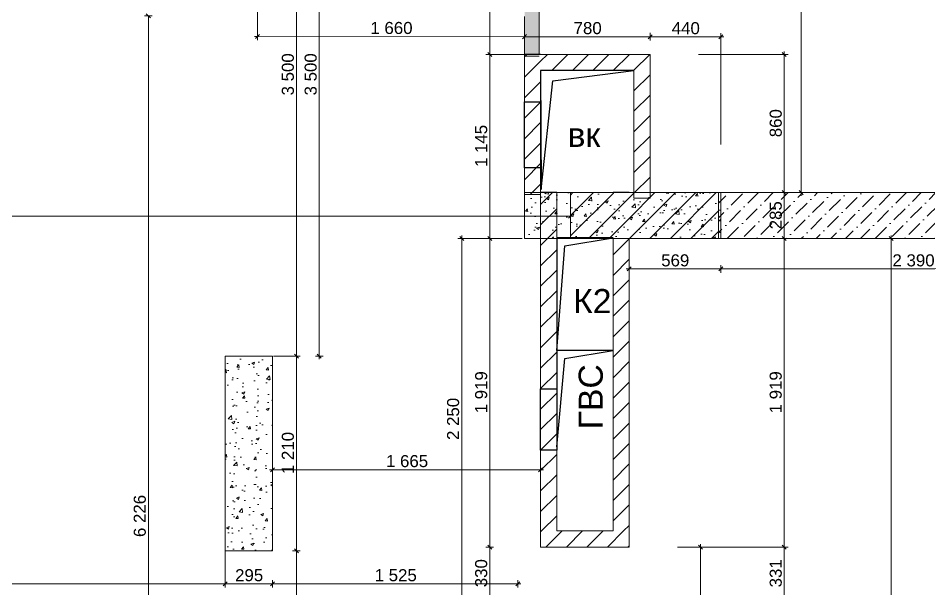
# Model space of a CAD drawing. Header units: millimetres. Extents: x 2336463 to 2579121, y 595385 to 778077.
# Drawn here: x 2454435 to 2460092, y 706674 to 710223 of the extents above; entities that cross this region are included whole.
import ezdxf

# ---------------------------------------------------------------- set-up
doc = ezdxf.new("R2010")
doc.units = ezdxf.units.MM
doc.header["$MEASUREMENT"] = 0
for name, color, linetype in [('+демонтаж', 7, 'Continuous'), ('+обмер', 7, 'Continuous'), ('сит план', 7, 'Continuous')]:
    doc.layers.add(name, color=color, linetype=linetype)
for name, color, linetype, lineweight in [('+демонтаж_Ном._пера__1', 7, 'Continuous', 13), ('Конструктив - Стены Несущие_Ном._пера__1', 7, 'Continuous', 13), ('Конструктив - Стены Несущие_Ном._пера__21', 7, 'Continuous', 30), ('сит план_Ном._пера__1', 7, 'Continuous', 13), ('сит план_Ном._пера__21', 7, 'Continuous', 30)]:
    doc.layers.add(name, color=color, linetype=linetype, lineweight=lineweight)
for name, color, linetype, lineweight, true_color in [('+демонтаж_Ном._пера__102', 7, 'Continuous', 5, 0xcccccc), ('+демонтаж_Ном._пера__180', 7, 'Continuous', 5, 0xd6cda7), ('+обмер_Ном._пера__242', 7, 'Continuous', 13, 0x1b55b5), ('Конструктив - Стены Несущие_Ном._пера__162', 7, 'Continuous', 5, 0xaaaaaa), ('сит план_Ном._пера__87', 7, 'Continuous', 20, 0x6a6a6a)]:
    doc.layers.add(name, color=color, linetype=linetype, lineweight=lineweight, true_color=true_color)
doc.styles.add('СГЕНЕРИР_СТИЛЬ_1', font='arial.ttf')
doc.dimstyles.new('СГЕНЕРИР_СТИЛЬ__1', dxfattribs={"dimtxt": 75, "dimasz": 23.75, "dimexe": 0.18, "dimexo": 300, "dimgap": 0, "dimtad": 1, "dimtih": 1, "dimtoh": 1, "dimdec": 0, "dimzin": 0, "dimdsep": 46, "dimtxsty": 'СГЕНЕРИР_СТИЛЬ_1', "dimblk": 'ARROWHEAD_6', "dimblk1": 'ARROWHEAD_6', "dimblk2": 'ARROWHEAD_6', "dimcen": 0.09, "dimclrd": 256, "dimclre": 256, "dimclrt": 256, "dimazin": 0, "dimtfac": 1, "dimtdec": 4, "dimtmove": 0, "dimatfit": 3, "dimfxl": 0, "dimtolj": 1, "dimtzin": 0, "dimarcsym": 0})
doc.dimstyles.new('СГЕНЕРИР_СТИЛЬ__2', dxfattribs={"dimtxt": 75, "dimasz": 23.75, "dimexe": 0.18, "dimexo": 300, "dimgap": 0, "dimtad": 1, "dimdec": 0, "dimzin": 0, "dimdsep": 46, "dimtxsty": 'СГЕНЕРИР_СТИЛЬ_1', "dimblk": 'ARROWHEAD_6', "dimblk1": 'ARROWHEAD_6', "dimblk2": 'ARROWHEAD_6', "dimcen": 0.09, "dimclrd": 256, "dimclre": 256, "dimclrt": 256, "dimazin": 0, "dimtfac": 1, "dimtdec": 4, "dimtmove": 0, "dimatfit": 3, "dimfxl": 0, "dimtolj": 1, "dimtzin": 0, "dimarcsym": 0})
pattern_1 = [(45, (2086872.015, 585813.69), (-63.639609, 63.639609), [])]
pattern_2 = [(50, (2086872.01, 585813.69), (-182.18467, 15.939086), [19.05, -209.55]), (355, (2086872.01, 585813.69), (-35.24342, 191.056845), [15.24, -167.64058]), (100.451445, (2086887.2, 585812.36), (146.94125, 175.11775), [16.19001, -178.090245]), (46.1842, (2086872.01, 585864.49), (-271.07904, 42.04233), [28.575, -314.325]), (96.63556, (2086894.6, 585860.98), (237.40413, 247.42612), [24.28502, -267.1356]), (351.18415, (2086872.01, 585864.49), (237.40413, 247.42612), [22.85997, -251.45973]), (21, (2086897.41, 585851.79), (-151.61439, 102.2652), [19.05, -209.55]), (326, (2086897.41, 585851.79), (61.80203, 184.18797), [15.24, -167.64]), (71.451445, (2086910.05, 585843.26), (213.41642, 81.92277), [16.19001, -178.08994]), (37.5, (2086872.015, 585813.686), (3.088603, 84.555039), [0, -165.608, 0, -170.18, 0, -168.275]), (7.5, (2086872.015, 585813.69), (66.819663, 100.180575), [0, -97.028, 0, -161.798, 0, -64.135]), (327.5, (2086815.37, 585813.686), (-135.590595, 5.728744), [0, -63.5, 0, -198.12, 0, -262.89]), (317.5, (2086789.97, 585813.69), (148.12918, 25.42649), [0, -82.55, 0, -131.572, 0, -186.69])]

# ---------------------------------------------------------------- blocks, each defined once
blk = doc.blocks.new('Стена_718', base_point=(2457580.8, 709998.4))
at = {"layer": 'сит план_Ном._пера__87', "linetype": 'Continuous', "lineweight": 20, "true_color": 0x6a6a6a}
h = blk.add_hatch(dxfattribs=at)
h.set_pattern_fill('Блоки_Бетонные_Эффективные', color=251, style=0, pattern_type=2)
h.set_pattern_definition(pattern_1)
h.paths.add_polyline_path([(2457580.8, 709998.4), (2457580.2, 709127.1), (2457680.2, 709127), (2457680.8, 709998.3)])
at = {"layer": 'сит план_Ном._пера__1', "color": 7, "linetype": 'Continuous', "lineweight": 13, "flags": 128}
for points in [[(2457580.8, 709998.4), (2457580.2, 709127.1)], [(2457680.8, 709998.3), (2457580.8, 709998.4)], [(2457680.8, 709997.9), (2457680.8, 709998.3)], [(2457680.2, 709127), (2457680.8, 709897.9)], [(2457580.2, 709127.1), (2457680.2, 709127)]]:
    blk.add_lwpolyline(points, dxfattribs=at)
blk = doc.blocks.new('Стена_719', base_point=(2457580.8, 709997.9))
at = {"layer": 'сит план_Ном._пера__87', "linetype": 'Continuous', "lineweight": 20, "true_color": 0x6a6a6a}
h = blk.add_hatch(dxfattribs=at)
h.set_pattern_fill('Блоки_Бетонные_Эффективные', color=251, style=0, pattern_type=2)
h.set_pattern_definition(pattern_1)
h.paths.add_polyline_path([(2457580.8, 709997.9), (2457580.8, 709987.4), (2457670.8, 709987.4), (2457670.8, 709997.9)])
h = blk.add_hatch(dxfattribs=at)
h.set_pattern_fill('Блоки_Бетонные_Эффективные', color=251, style=0, pattern_type=2)
h.set_pattern_definition(pattern_1)
h.paths.add_polyline_path([(2458260.7, 709997.9), (2457680.8, 709997.9), (2457680.8, 709897.9), (2458260.7, 709897.9)])
h = blk.add_hatch(dxfattribs=at)
h.set_pattern_fill('Блоки_Бетонные_Эффективные', color=251, style=0, pattern_type=2)
h.set_pattern_definition(pattern_1)
h.paths.add_polyline_path([(2458260.7, 709897.9), (2458360.7, 709897.9), (2458360.7, 709997.9)])
h = blk.add_hatch(dxfattribs=at)
h.set_pattern_fill('Блоки_Бетонные_Эффективные', color=251, style=0, pattern_type=2)
h.set_pattern_definition(pattern_1)
h.paths.add_polyline_path([(2458260.7, 709897.9), (2458360.7, 709997.9), (2458260.7, 709997.9)])
at = {"layer": '+демонтаж_Ном._пера__1', "color": 7, "linetype": 'Continuous', "lineweight": 13}
blk.add_line((2457670.8, 709997.9), (2457580.8, 709997.9), dxfattribs=at)
at = {"layer": '+демонтаж_Ном._пера__102', "color": 254, "linetype": 'Continuous', "lineweight": 5, "true_color": 0xcccccc}
blk.add_line((2457580.8, 709997.9), (2457580.8, 709987.4), dxfattribs=at)
at = {"layer": 'сит план_Ном._пера__1', "color": 7, "linetype": 'Continuous', "lineweight": 13, "flags": 128}
for points in [[(2458360.7, 709997.9), (2457680.8, 709997.9)], [(2458360.7, 709997.9), (2458360.7, 709897.9)], [(2457680.8, 709897.9), (2458260.7, 709897.9)]]:
    blk.add_lwpolyline(points, dxfattribs=at)
blk = doc.blocks.new('Стена_720', base_point=(2458360.7, 709997.9))
at = {"layer": 'сит план_Ном._пера__87', "linetype": 'Continuous', "lineweight": 20, "true_color": 0x6a6a6a}
h = blk.add_hatch(dxfattribs=at)
h.set_pattern_fill('Блоки_Бетонные_Эффективные', color=251, style=0, pattern_type=2)
h.set_pattern_definition(pattern_1)
h.paths.add_polyline_path([(2458260.7, 709897.9), (2458260.5, 709102.8), (2458360.5, 709102.8), (2458360.7, 709897.9)])
at = {"layer": 'сит план_Ном._пера__1', "color": 7, "linetype": 'Continuous', "lineweight": 13, "flags": 128}
for points in [[(2458260.7, 709897.9), (2458260.5, 709102.8)], [(2458360.5, 709102.8), (2458360.7, 709897.9)], [(2458360.5, 709102.8), (2458260.5, 709102.8)]]:
    blk.add_lwpolyline(points, dxfattribs=at)
blk = doc.blocks.new('Стена_721', base_point=(2457866.7, 709137.9))
at = {"layer": 'сит план_Ном._пера__87', "linetype": 'Continuous', "lineweight": 20, "true_color": 0x6a6a6a}
h = blk.add_hatch(dxfattribs=at)
h.set_pattern_fill('Блоки_Бетонные_Эффективные', color=251, style=0, pattern_type=2)
h.set_pattern_definition(pattern_1)
h.paths.add_polyline_path([(2458130.7, 708852.8), (2458130.7, 709137.8), (2457866.7, 709137.9), (2457866.6, 708852.9)])
h = blk.add_hatch(dxfattribs=at)
h.set_pattern_fill('Блоки_Бетонные_Эффективные', color=251, style=0, pattern_type=2)
h.set_pattern_definition(pattern_1)
h.paths.add_polyline_path([(2458785.6, 708852.7), (2458785.7, 709137.7), (2458230.7, 709137.8), (2458230.7, 708852.8)])
at = {"layer": 'сит план_Ном._пера__1', "color": 7, "linetype": 'Continuous', "lineweight": 13, "flags": 128}
for points in [[(2457866.7, 709137.9), (2457866.6, 708852.9)], [(2458130.7, 709137.8), (2457866.7, 709137.9)], [(2458260.5, 709137.8), (2458230.7, 709137.8)], [(2458785.7, 709137.7), (2458360.5, 709137.8)], [(2458785.6, 708852.7), (2458785.7, 709137.7)], [(2457866.6, 708852.9), (2458130.7, 708852.8)], [(2458230.7, 708852.8), (2458785.6, 708852.7)]]:
    blk.add_lwpolyline(points, dxfattribs=at)
blk = doc.blocks.new('Стена_722', base_point=(2457680.7, 709139.9))
at = {"layer": 'сит план_Ном._пера__87', "linetype": 'Continuous', "lineweight": 20, "true_color": 0x6a6a6a}
h = blk.add_hatch(dxfattribs=at)
h.set_pattern_fill('Блоки_Бетонные_Эффективные', color=251, style=0, pattern_type=2)
h.set_pattern_definition(pattern_1)
h.paths.add_polyline_path([(2457780.7, 707033.9), (2457780.7, 709139.9), (2457680.7, 709139.9), (2457680.7, 707033.9)])
h = blk.add_hatch(dxfattribs=at)
h.set_pattern_fill('Блоки_Бетонные_Эффективные', color=251, style=0, pattern_type=2)
h.set_pattern_definition(pattern_1)
h.paths.add_polyline_path([(2457780.7, 707033.9), (2457680.7, 706933.9), (2457780.7, 706933.9)])
h = blk.add_hatch(dxfattribs=at)
h.set_pattern_fill('Блоки_Бетонные_Эффективные', color=251, style=0, pattern_type=2)
h.set_pattern_definition(pattern_1)
h.paths.add_polyline_path([(2457780.7, 707033.9), (2457680.7, 707033.9), (2457680.7, 706933.9)])
at = {"layer": 'сит план_Ном._пера__1', "color": 7, "linetype": 'Continuous', "lineweight": 13, "flags": 128}
for points in [[(2457680.7, 709139.9), (2457680.7, 706933.9)], [(2457780.7, 709139.9), (2457680.7, 709139.9)], [(2457780.7, 707033.9), (2457780.7, 709139.9)], [(2457680.7, 706933.9), (2457780.7, 706933.9)]]:
    blk.add_lwpolyline(points, dxfattribs=at)
blk = doc.blocks.new('Стена_723', base_point=(2457680.7, 706933.9))
at = {"layer": 'сит план_Ном._пера__87', "linetype": 'Continuous', "lineweight": 20, "true_color": 0x6a6a6a}
h = blk.add_hatch(dxfattribs=at)
h.set_pattern_fill('Блоки_Бетонные_Эффективные', color=251, style=0, pattern_type=2)
h.set_pattern_definition(pattern_1)
h.paths.add_polyline_path([(2457780.7, 706933.9), (2458130.7, 706933.9), (2458130.7, 707033.9), (2457780.7, 707033.9)])
h = blk.add_hatch(dxfattribs=at)
h.set_pattern_fill('Блоки_Бетонные_Эффективные', color=251, style=0, pattern_type=2)
h.set_pattern_definition(pattern_1)
h.paths.add_polyline_path([(2458230.7, 707033.9), (2458130.7, 707033.9), (2458230.7, 706933.9)])
h = blk.add_hatch(dxfattribs=at)
h.set_pattern_fill('Блоки_Бетонные_Эффективные', color=251, style=0, pattern_type=2)
h.set_pattern_definition(pattern_1)
h.paths.add_polyline_path([(2458230.7, 706933.9), (2458130.7, 707033.9), (2458130.7, 706933.9)])
at = {"layer": 'сит план_Ном._пера__1', "color": 7, "linetype": 'Continuous', "lineweight": 13, "flags": 128}
for points in [[(2458130.7, 707033.9), (2457780.7, 707033.9)], [(2458230.7, 706933.9), (2458230.7, 707033.9)], [(2457780.7, 706933.9), (2458230.7, 706933.9)]]:
    blk.add_lwpolyline(points, dxfattribs=at)
blk = doc.blocks.new('Стена_724', base_point=(2458230.7, 706933.9))
at = {"layer": 'сит план_Ном._пера__87', "linetype": 'Continuous', "lineweight": 20, "true_color": 0x6a6a6a}
h = blk.add_hatch(dxfattribs=at)
h.set_pattern_fill('Блоки_Бетонные_Эффективные', color=251, style=0, pattern_type=2)
h.set_pattern_definition(pattern_1)
h.paths.add_polyline_path([(2458230.7, 707033.9), (2458230.7, 709139.9), (2458130.7, 709139.9), (2458130.7, 707033.9)])
at = {"layer": 'сит план_Ном._пера__1', "color": 7, "linetype": 'Continuous', "lineweight": 13, "flags": 128}
for points in [[(2458130.7, 709139.9), (2458230.7, 709139.9)], [(2458130.7, 708852.8), (2458130.7, 707033.9)], [(2458230.7, 707033.9), (2458230.7, 708852.8)]]:
    blk.add_lwpolyline(points, dxfattribs=at)
blk = doc.blocks.new('Стена_769', base_point=(2457580.8, 709987.4))
at = {"layer": '+демонтаж_Ном._пера__180', "linetype": 'Continuous', "lineweight": 0, "true_color": 0xceccc2}
for points in [[(2457580.8, 710324.3), (2457580.8, 710234.3), (2457670.8, 710324.2)], [(2457580.8, 710234.3), (2457670.8, 710234.2), (2457670.8, 710324.2)], [(2457580.8, 710234.3), (2457580.8, 709997.9), (2457670.8, 709997.9), (2457670.8, 710234.2)]]:
    blk.add_hatch(color=9, dxfattribs=at).paths.add_polyline_path(points)
at = {"layer": '+демонтаж_Ном._пера__102', "color": 254, "linetype": 'Continuous', "lineweight": 5, "true_color": 0xcccccc, "flags": 128}
for points in [[(2457670.8, 710324.2), (2457580.8, 710324.3)], [(2457670.8, 709997.9), (2457670.8, 710324.2)], [(2457580.8, 710234.3), (2457580.8, 709987.4)], [(2457670.8, 709987.4), (2457580.8, 709987.4)]]:
    blk.add_lwpolyline(points, dxfattribs=at)
blk = doc.blocks.new('*D3486', base_point=(2086872, 585813.7))
at = {"layer": '+обмер_Ном._пера__242', "color": 152, "linetype": 'Continuous', "lineweight": 13, "true_color": 0x1b55b5}
for p, q in [((2457377.2, 706921.4), (2457352.2, 706946.4)), ((2457364.7, 706933.9), (2457364.7, 706952.6)), ((2457388.1, 706933.9), (2457341.2, 706933.9)), ((2457364.7, 706604.2), (2457364.7, 706933.9)), ((2457352.2, 706616.7), (2457377.2, 706591.7)), ((2457388.1, 706604.2), (2457341.2, 706604.2))]:
    blk.add_line(p, q, dxfattribs=at)
at = {"layer": '+обмер_Ном._пера__242', "color": 152, "lineweight": 13, "true_color": 0x1b55b5, "insert": (2457349.7, 706683.7), "char_height": 75, "attachment_point": 7, "rotation": 90, "style": 'СГЕНЕРИР_СТИЛЬ_1'}
blk.add_mtext('\\A1;{\\pql;\\fArial|b0|i0|c204|p38;330}', dxfattribs=at)
blk = doc.blocks.new('ARROWHEAD_6')
at = {"color": 0, "linetype": 'Continuous', "lineweight": 0}
for p, q in [((0, 0), (-1, 0)), ((-0.5, -0.5), (0.5, 0.5))]:
    blk.add_line(p, q, dxfattribs=at)
blk = doc.blocks.new('*D3510', base_point=(2086872, 585813.7))
at = {"layer": '+обмер_Ном._пера__242', "color": 152, "linetype": 'Continuous', "lineweight": 13, "true_color": 0x1b55b5}
for p, q in [((2449049, 708990.7), (2449067.7, 708990.7)), ((2449080.2, 709003.2), (2449055.2, 708978.2)), ((2449067.7, 706911.6), (2449067.7, 709014.2)), ((2449067.7, 708990.7), (2457866.6, 708990.7)), ((2457854.1, 708978.2), (2457879.1, 709003.2)), ((2457866.6, 708967.3), (2457866.6, 709014.2))]:
    blk.add_line(p, q, dxfattribs=at)
at = {"layer": '+обмер_Ном._пера__242', "color": 152, "lineweight": 13, "true_color": 0x1b55b5, "insert": (2453339, 709005.7), "char_height": 75, "attachment_point": 7, "style": 'СГЕНЕРИР_СТИЛЬ_1'}
blk.add_mtext('\\A1;{\\pql;\\fArial|b0|i0|c204|p38;8\xa0799}', dxfattribs=at)
blk = doc.blocks.new('*D3511', base_point=(2086872, 585813.7))
at = {"layer": '+обмер_Ном._пера__242', "color": 152, "linetype": 'Continuous', "lineweight": 13, "true_color": 0x1b55b5}
for p, q in [((2457854.1, 708978.2), (2457879.1, 709003.2)), ((2457866.6, 708967.3), (2457866.6, 709014.2)), ((2457866.6, 708990.7), (2457885.4, 708990.7))]:
    blk.add_line(p, q, dxfattribs=at)
blk = doc.blocks.new('*D3532', base_point=(2086872, 585813.7))
at = {"layer": '+обмер_Ном._пера__242', "color": 152, "linetype": 'Continuous', "lineweight": 13, "true_color": 0x1b55b5}
for p, q in [((2457190.3, 708852.9), (2457190.3, 708871.6)), ((2457566.6, 708852.9), (2457166.8, 708852.9)), ((2457202.8, 708840.4), (2457177.8, 708865.4)), ((2457190.3, 706602.6), (2457190.3, 708852.9)), ((2457177.8, 706615.1), (2457202.8, 706590.1)), ((2457239.9, 706602.6), (2457166.8, 706602.6)), ((2457190.3, 706583.8), (2457190.3, 706602.6))]:
    blk.add_line(p, q, dxfattribs=at)
at = {"layer": '+обмер_Ном._пера__242', "color": 152, "lineweight": 13, "true_color": 0x1b55b5, "insert": (2457175.3, 707599.5), "char_height": 75, "attachment_point": 7, "rotation": 90, "style": 'СГЕНЕРИР_СТИЛЬ_1'}
blk.add_mtext('\\A1;{\\pql;\\fArial|b0|i0|c204|p38;2\xa0250}', dxfattribs=at)
blk = doc.blocks.new('*D3533', base_point=(2086872, 585813.7))
at = {"layer": '+обмер_Ном._пера__242', "color": 152, "linetype": 'Continuous', "lineweight": 13, "true_color": 0x1b55b5}
for p, q in [((2455921.3, 710085.7), (2455921.9, 710957)), ((2455933.9, 710121.6), (2455908.8, 710096.6)), ((2457593.4, 710120.4), (2457568.4, 710095.4)), ((2455902.6, 710109.1), (2455921.3, 710109.1)), ((2455921.3, 710109.1), (2457580.9, 710107.9))]:
    blk.add_line(p, q, dxfattribs=at)
at = {"layer": '+обмер_Ном._пера__242', "color": 152, "lineweight": 13, "true_color": 0x1b55b5, "insert": (2456622.9, 710123.6), "char_height": 75, "attachment_point": 7, "rotation": 359.959, "style": 'СГЕНЕРИР_СТИЛЬ_1'}
blk.add_mtext('\\A1;{\\pql;\\fArial|b0|i0|c204|p38;1\xa0660}', dxfattribs=at)
blk = doc.blocks.new('*D3534', base_point=(2086872, 585813.7))
at = {"layer": '+обмер_Ном._пера__242', "color": 152, "linetype": 'Continuous', "lineweight": 13, "true_color": 0x1b55b5}
for p, q in [((2457593.4, 710120.4), (2457568.4, 710095.4)), ((2457580.9, 710084.5), (2457580.9, 710131.4)), ((2458373.3, 710119.9), (2458348.3, 710094.9)), ((2455921.3, 710109.1), (2457580.9, 710107.9)), ((2457580.9, 710107.9), (2458360.8, 710107.4))]:
    blk.add_line(p, q, dxfattribs=at)
at = {"layer": '+обмер_Ном._пера__242', "color": 152, "lineweight": 13, "true_color": 0x1b55b5, "insert": (2457885.5, 710122.7), "char_height": 75, "attachment_point": 7, "rotation": 359.959, "style": 'СГЕНЕРИР_СТИЛЬ_1'}
blk.add_mtext('\\A1;{\\pql;\\fArial|b0|i0|c204|p38;780}', dxfattribs=at)
blk = doc.blocks.new('*D3535', base_point=(2086872, 585813.7))
at = {"layer": '+обмер_Ном._пера__242', "color": 152, "linetype": 'Continuous', "lineweight": 13, "true_color": 0x1b55b5}
for p, q in [((2458373.3, 710119.9), (2458348.3, 710094.9)), ((2458360.8, 710083.9), (2458360.8, 710130.8)), ((2458787.9, 710094.6), (2458812.9, 710119.6)), ((2458799.9, 709437.7), (2458800.4, 710130.5)), ((2457580.9, 710107.9), (2458360.8, 710107.4)), ((2458360.8, 710107.4), (2458800.4, 710107.1)), ((2458800.4, 710107.1), (2458819.1, 710107))]:
    blk.add_line(p, q, dxfattribs=at)
at = {"layer": '+обмер_Ном._пера__242', "color": 152, "lineweight": 13, "true_color": 0x1b55b5, "insert": (2458495.2, 710122.3), "char_height": 75, "attachment_point": 7, "rotation": 359.959, "style": 'СГЕНЕРИР_СТИЛЬ_1'}
blk.add_mtext('\\A1;{\\pql;\\fArial|b0|i0|c204|p38;440}', dxfattribs=at)
blk = doc.blocks.new('*D3541', base_point=(2086872, 585813.7))
at = {"layer": '+обмер_Ном._пера__242', "color": 152, "linetype": 'Continuous', "lineweight": 13, "true_color": 0x1b55b5}
for p, q in [((2459182.2, 706946.4), (2459207.2, 706921.4)), ((2459218.1, 706933.9), (2458530.7, 706933.9)), ((2459194.7, 706602.6), (2459194.7, 706933.9)), ((2459182.2, 706615.1), (2459207.2, 706590.1)), ((2459218.1, 706602.6), (2458134.9, 706602.6))]:
    blk.add_line(p, q, dxfattribs=at)
at = {"layer": '+обмер_Ном._пера__242', "color": 152, "lineweight": 13, "true_color": 0x1b55b5, "insert": (2459179.7, 706682.9), "char_height": 75, "attachment_point": 7, "rotation": 90, "style": 'СГЕНЕРИР_СТИЛЬ_1'}
blk.add_mtext('\\A1;{\\pql;\\fArial|b0|i0|c204|p38;331}', dxfattribs=at)
blk = doc.blocks.new('*D3542', base_point=(2086872, 585813.7))
at = {"layer": '+обмер_Ном._пера__242', "color": 152, "linetype": 'Continuous', "lineweight": 13, "true_color": 0x1b55b5}
for p, q in [((2459218.1, 708852.7), (2459085.6, 708852.7)), ((2459182.2, 708865.2), (2459207.2, 708840.2)), ((2459194.7, 706933.9), (2459194.7, 708852.7)), ((2459182.2, 706946.4), (2459207.2, 706921.4)), ((2459218.1, 706933.9), (2458530.7, 706933.9))]:
    blk.add_line(p, q, dxfattribs=at)
at = {"layer": '+обмер_Ном._пера__242', "color": 152, "lineweight": 13, "true_color": 0x1b55b5, "insert": (2459179.7, 707765), "char_height": 75, "attachment_point": 7, "rotation": 90, "style": 'СГЕНЕРИР_СТИЛЬ_1'}
blk.add_mtext('\\A1;{\\pql;\\fArial|b0|i0|c204|p38;1\xa0919}', dxfattribs=at)
blk = doc.blocks.new('*D3543', base_point=(2086872, 585813.7))
at = {"layer": '+обмер_Ном._пера__242', "color": 152, "linetype": 'Continuous', "lineweight": 13, "true_color": 0x1b55b5}
for p, q in [((2459218.1, 709137.7), (2459085.7, 709137.7)), ((2459182.2, 709150.2), (2459207.2, 709125.2)), ((2459194.7, 708852.7), (2459194.7, 709137.7)), ((2459218.1, 708852.7), (2459085.6, 708852.7)), ((2459182.2, 708865.2), (2459207.2, 708840.2))]:
    blk.add_line(p, q, dxfattribs=at)
at = {"layer": '+обмер_Ном._пера__242', "color": 152, "lineweight": 13, "true_color": 0x1b55b5, "insert": (2459179.7, 708909.8), "char_height": 75, "attachment_point": 7, "rotation": 90, "style": 'СГЕНЕРИР_СТИЛЬ_1'}
blk.add_mtext('\\A1;{\\pql;\\fArial|b0|i0|c204|p38;285}', dxfattribs=at)
blk = doc.blocks.new('*D3544', base_point=(2086872, 585813.7))
at = {"layer": '+обмер_Ном._пера__242', "color": 152, "linetype": 'Continuous', "lineweight": 13, "true_color": 0x1b55b5}
for p, q in [((2459207.2, 709985.4), (2459182.2, 710010.4)), ((2459194.7, 709997.9), (2459194.7, 710016.6)), ((2459218.1, 709997.9), (2458660.7, 709997.9)), ((2459194.7, 709137.7), (2459194.7, 709997.9)), ((2459218.1, 709137.7), (2459085.7, 709137.7)), ((2459182.2, 709150.2), (2459207.2, 709125.2))]:
    blk.add_line(p, q, dxfattribs=at)
at = {"layer": '+обмер_Ном._пера__242', "color": 152, "lineweight": 13, "true_color": 0x1b55b5, "insert": (2459179.7, 709482.4), "char_height": 75, "attachment_point": 7, "rotation": 90, "style": 'СГЕНЕРИР_СТИЛЬ_1'}
blk.add_mtext('\\A1;{\\pql;\\fArial|b0|i0|c204|p38;860}', dxfattribs=at)
blk = doc.blocks.new('*D3545', base_point=(2086872, 585813.7))
at = {"layer": '+обмер_Ном._пера__242', "color": 152, "linetype": 'Continuous', "lineweight": 13, "true_color": 0x1b55b5}
for p, q in [((2459858, 708852.7), (2459858, 708871.4)), ((2459881.5, 708852.7), (2459085.6, 708852.7)), ((2459870.5, 708840.2), (2459845.5, 708865.2)), ((2459858, 702214.4), (2459858, 708852.7)), ((2459881.5, 702214.4), (2459065.7, 702214.4)), ((2459845.5, 702226.9), (2459870.5, 702201.9)), ((2459858, 702195.6), (2459858, 702214.4))]:
    blk.add_line(p, q, dxfattribs=at)
at = {"layer": '+обмер_Ном._пера__242', "color": 152, "lineweight": 13, "true_color": 0x1b55b5, "insert": (2459843, 705405.3), "char_height": 75, "attachment_point": 7, "rotation": 90, "style": 'СГЕНЕРИР_СТИЛЬ_1'}
blk.add_mtext('\\A1;{\\pql;\\fArial|b0|i0|c204|p38;6\xa0638}', dxfattribs=at)
blk = doc.blocks.new('*D3550', base_point=(2086872, 585813.7))
at = {"layer": '+обмер_Ном._пера__242', "color": 152, "linetype": 'Continuous', "lineweight": 13, "true_color": 0x1b55b5}
for p, q in [((2455267, 710237), (2455220.1, 710237)), ((2455231, 710249.5), (2455256, 710224.5)), ((2455243.5, 704011), (2455243.5, 710237)), ((2455267, 704011), (2455220.1, 704011)), ((2455231, 704023.5), (2455256, 703998.5))]:
    blk.add_line(p, q, dxfattribs=at)
at = {"layer": '+обмер_Ном._пера__242', "color": 152, "lineweight": 13, "true_color": 0x1b55b5, "insert": (2455228.5, 706995.8), "char_height": 75, "attachment_point": 7, "rotation": 90, "style": 'СГЕНЕРИР_СТИЛЬ_1'}
blk.add_mtext('\\A1;{\\pql;\\fArial|b0|i0|c204|p38;6\xa0226}', dxfattribs=at)
blk = doc.blocks.new('*D3553', base_point=(2086872, 585813.7))
at = {"layer": '+обмер_Ном._пера__242', "color": 152, "linetype": 'Continuous', "lineweight": 13, "true_color": 0x1b55b5}
for p, q in [((2456186.9, 706910.6), (2456140, 706910.6)), ((2456151, 706923.1), (2456176, 706898.1)), ((2456163.5, 704011), (2456163.5, 706910.6)), ((2456186.9, 704011), (2456140, 704011)), ((2456151, 704023.5), (2456176, 703998.5)), ((2456163.5, 703992.3), (2456163.5, 704011))]:
    blk.add_line(p, q, dxfattribs=at)
at = {"layer": '+обмер_Ном._пера__242', "color": 152, "lineweight": 13, "true_color": 0x1b55b5, "insert": (2456148.5, 705332.6), "char_height": 75, "attachment_point": 7, "rotation": 90, "style": 'СГЕНЕРИР_СТИЛЬ_1'}
blk.add_mtext('\\A1;{\\pql;\\fArial|b0|i0|c204|p38;2\xa0900}', dxfattribs=at)
blk = doc.blocks.new('*D3554', base_point=(2086872, 585813.7))
at = {"layer": '+обмер_Ном._пера__242', "color": 152, "linetype": 'Continuous', "lineweight": 13, "true_color": 0x1b55b5}
for p, q in [((2456186.9, 708120.6), (2456020.3, 708120.6)), ((2456151, 708133.1), (2456176, 708108.1)), ((2456163.5, 706910.6), (2456163.5, 708120.6)), ((2456186.9, 706910.6), (2456140, 706910.6)), ((2456151, 706923.1), (2456176, 706898.1))]:
    blk.add_line(p, q, dxfattribs=at)
at = {"layer": '+обмер_Ном._пера__242', "color": 152, "lineweight": 13, "true_color": 0x1b55b5, "insert": (2456148.5, 707387.4), "char_height": 75, "attachment_point": 7, "rotation": 90, "style": 'СГЕНЕРИР_СТИЛЬ_1'}
blk.add_mtext('\\A1;{\\pql;\\fArial|b0|i0|c204|p38;1\xa0210}', dxfattribs=at)
blk = doc.blocks.new('*D3555', base_point=(2086872, 585813.7))
at = {"layer": '+обмер_Ном._пера__242', "color": 152, "linetype": 'Continuous', "lineweight": 13, "true_color": 0x1b55b5}
for p, q in [((2456186.9, 711620.7), (2456140, 711620.7)), ((2456176, 711608.2), (2456151, 711633.2)), ((2456163.5, 711620.7), (2456163.5, 711639.5)), ((2456163.5, 708120.6), (2456163.5, 711620.7)), ((2456186.9, 708120.6), (2456020.3, 708120.6)), ((2456151, 708133.1), (2456176, 708108.1))]:
    blk.add_line(p, q, dxfattribs=at)
at = {"layer": '+обмер_Ном._пера__242', "color": 152, "lineweight": 13, "true_color": 0x1b55b5, "insert": (2456148.5, 709742.4), "char_height": 75, "attachment_point": 7, "rotation": 90, "style": 'СГЕНЕРИР_СТИЛЬ_1'}
blk.add_mtext('\\A1;{\\pql;\\fArial|b0|i0|c204|p38;3\xa0500}', dxfattribs=at)
blk = doc.blocks.new('*D3570', base_point=(2086872, 585813.7))
at = {"layer": '+обмер_Ном._пера__242', "color": 152, "linetype": 'Continuous', "lineweight": 13, "true_color": 0x1b55b5}
for p, q in [((2459323.5, 716961.3), (2459276.6, 716961.3)), ((2459312.6, 716948.8), (2459287.6, 716973.8)), ((2459300.1, 716961.3), (2459300.1, 716980)), ((2459300.1, 709137.7), (2459300.1, 716961.3)), ((2459323.5, 709137.7), (2459085.7, 709137.7)), ((2459287.6, 709150.2), (2459312.6, 709125.2)), ((2459300.1, 709118.9), (2459300.1, 709137.7))]:
    blk.add_line(p, q, dxfattribs=at)
at = {"layer": '+обмер_Ном._пера__242', "color": 152, "lineweight": 13, "true_color": 0x1b55b5, "insert": (2459285.1, 712921.2), "char_height": 75, "attachment_point": 7, "rotation": 90, "style": 'СГЕНЕРИР_СТИЛЬ_1'}
blk.add_mtext('\\A1;{\\pql;\\fArial|b0|i0|c204|p38;7\xa0824}', dxfattribs=at)
blk = doc.blocks.new('*D3573', base_point=(2086872, 585813.7))
at = {"layer": '+обмер_Ном._пера__242', "color": 152, "linetype": 'Continuous', "lineweight": 13, "true_color": 0x1b55b5}
for p, q in [((2458230.7, 708639.8), (2458230.7, 708839.9)), ((2458212, 708663.2), (2458230.7, 708663.2)), ((2458243.2, 708675.7), (2458218.2, 708650.7)), ((2458230.7, 708663.2), (2458799.7, 708663.2)), ((2458812.2, 708675.7), (2458787.2, 708650.7)), ((2458799.7, 708639.8), (2458799.7, 708686.7))]:
    blk.add_line(p, q, dxfattribs=at)
at = {"layer": '+обмер_Ном._пера__242', "color": 152, "lineweight": 13, "true_color": 0x1b55b5, "insert": (2458429.8, 708678.2), "char_height": 75, "attachment_point": 7, "style": 'СГЕНЕРИР_СТИЛЬ_1'}
blk.add_mtext('\\A1;{\\pql;\\fArial|b0|i0|c204|p38;569}', dxfattribs=at)
blk = doc.blocks.new('*D3574', base_point=(2086872, 585813.7))
at = {"layer": '+обмер_Ном._пера__242', "color": 152, "linetype": 'Continuous', "lineweight": 13, "true_color": 0x1b55b5}
for p, q in [((2458812.2, 708675.7), (2458787.2, 708650.7)), ((2458799.7, 708639.8), (2458799.7, 708686.7)), ((2458799.7, 708663.2), (2461189.8, 708663.2)), ((2461202.3, 708675.7), (2461177.3, 708650.7)), ((2461189.8, 708639.8), (2461189.8, 708686.7))]:
    blk.add_line(p, q, dxfattribs=at)
at = {"layer": '+обмер_Ном._пера__242', "color": 152, "lineweight": 13, "true_color": 0x1b55b5, "insert": (2459866.5, 708678.2), "char_height": 75, "attachment_point": 7, "style": 'СГЕНЕРИР_СТИЛЬ_1'}
blk.add_mtext('\\A1;{\\pql;\\fArial|b0|i0|c204|p38;2\xa0390}', dxfattribs=at)
blk = doc.blocks.new('*D3576', base_point=(2086872, 585813.7))
at = {"layer": '+обмер_Ном._пера__242', "color": 152, "linetype": 'Continuous', "lineweight": 13, "true_color": 0x1b55b5}
for p, q in [((2455996.6, 707414.7), (2456015.3, 707414.7)), ((2456027.8, 707427.2), (2456002.8, 707402.2)), ((2456015.3, 707210.6), (2456015.3, 707438.1)), ((2456015.3, 707414.7), (2457680.7, 707414.7)), ((2457668.2, 707402.2), (2457693.2, 707427.2)), ((2457680.7, 707233.9), (2457680.7, 707438.1)), ((2457680.7, 707414.7), (2457699.5, 707414.7))]:
    blk.add_line(p, q, dxfattribs=at)
at = {"layer": '+обмер_Ном._пера__242', "color": 152, "lineweight": 13, "true_color": 0x1b55b5, "insert": (2456719.8, 707429.7), "char_height": 75, "attachment_point": 7, "style": 'СГЕНЕРИР_СТИЛЬ_1'}
blk.add_mtext('\\A1;{\\pql;\\fArial|b0|i0|c204|p38;1\xa0665}', dxfattribs=at)
blk = doc.blocks.new('*D3577', base_point=(2086872, 585813.7))
at = {"layer": '+обмер_Ном._пера__242', "color": 152, "linetype": 'Continuous', "lineweight": 13, "true_color": 0x1b55b5}
for p, q in [((2455720.3, 706681.7), (2455720.3, 707820.6)), ((2449060.2, 706681.7), (2449060.2, 707521.1)), ((2449041.4, 706705.1), (2449060.2, 706705.1)), ((2449072.7, 706717.6), (2449047.7, 706692.6)), ((2449060.2, 706705.1), (2455720.3, 706705.1)), ((2455732.8, 706717.6), (2455707.8, 706692.6))]:
    blk.add_line(p, q, dxfattribs=at)
at = {"layer": '+обмер_Ном._пера__242', "color": 152, "lineweight": 13, "true_color": 0x1b55b5, "insert": (2452262, 706720.1), "char_height": 75, "attachment_point": 7, "style": 'СГЕНЕРИР_СТИЛЬ_1'}
blk.add_mtext('\\A1;{\\pql;\\fArial|b0|i0|c204|p38;6\xa0660}', dxfattribs=at)
blk = doc.blocks.new('*D3578', base_point=(2086872, 585813.7))
at = {"layer": '+обмер_Ном._пера__242', "color": 152, "linetype": 'Continuous', "lineweight": 13, "true_color": 0x1b55b5}
for p, q in [((2455720.3, 706681.7), (2455720.3, 707820.6)), ((2456015.3, 706681.7), (2456015.3, 706728.5)), ((2455732.8, 706717.6), (2455707.8, 706692.6)), ((2455720.3, 706705.1), (2456015.3, 706705.1)), ((2456027.8, 706717.6), (2456002.8, 706692.6))]:
    blk.add_line(p, q, dxfattribs=at)
at = {"layer": '+обмер_Ном._пера__242', "color": 152, "lineweight": 13, "true_color": 0x1b55b5, "insert": (2455782.4, 706720.1), "char_height": 75, "attachment_point": 7, "style": 'СГЕНЕРИР_СТИЛЬ_1'}
blk.add_mtext('\\A1;{\\pql;\\fArial|b0|i0|c204|p38;295}', dxfattribs=at)
blk = doc.blocks.new('*D3579', base_point=(2086872, 585813.7))
at = {"layer": '+обмер_Ном._пера__242', "color": 152, "linetype": 'Continuous', "lineweight": 13, "true_color": 0x1b55b5}
for p, q in [((2456015.3, 706681.7), (2456015.3, 706728.5)), ((2457539.9, 706681.7), (2457539.9, 706728.5)), ((2456027.8, 706717.6), (2456002.8, 706692.6)), ((2456015.3, 706705.1), (2457539.9, 706705.1)), ((2457527.4, 706692.6), (2457552.4, 706717.6)), ((2457539.9, 706705.1), (2457558.7, 706705.1))]:
    blk.add_line(p, q, dxfattribs=at)
at = {"layer": '+обмер_Ном._пера__242', "color": 152, "lineweight": 13, "true_color": 0x1b55b5, "insert": (2456649.4, 706720.1), "char_height": 75, "attachment_point": 7, "style": 'СГЕНЕРИР_СТИЛЬ_1'}
blk.add_mtext('\\A1;{\\pql;\\fArial|b0|i0|c204|p38;1\xa0525}', dxfattribs=at)
blk = doc.blocks.new('*D3590', base_point=(2086872, 585813.7))
at = {"layer": '+обмер_Ном._пера__242', "color": 152, "linetype": 'Continuous', "lineweight": 13, "true_color": 0x1b55b5}
for p, q in [((2458685.9, 706921.4), (2458660.9, 706946.4)), ((2458673.4, 706933.9), (2458673.4, 706952.6)), ((2458696.9, 706933.9), (2458530.7, 706933.9)), ((2458673.4, 705394.6), (2458673.4, 706933.9)), ((2458696.9, 705394.6), (2458134.9, 705394.6)), ((2458660.9, 705407.1), (2458685.9, 705382.1)), ((2458673.4, 705375.8), (2458673.4, 705394.6))]:
    blk.add_line(p, q, dxfattribs=at)
at = {"layer": '+обмер_Ном._пера__242', "color": 152, "lineweight": 13, "true_color": 0x1b55b5, "insert": (2458658.4, 706036), "char_height": 75, "attachment_point": 7, "rotation": 90, "style": 'СГЕНЕРИР_СТИЛЬ_1'}
blk.add_mtext('\\A1;{\\pql;\\fArial|b0|i0|c204|p38;1\xa0539}', dxfattribs=at)
blk = doc.blocks.new('*D3591', base_point=(2086872, 585813.7))
at = {"layer": '+обмер_Ном._пера__242', "color": 152, "linetype": 'Continuous', "lineweight": 13, "true_color": 0x1b55b5}
for p, q in [((2457388.1, 708852.9), (2457341.2, 708852.9)), ((2457352.2, 708865.4), (2457377.2, 708840.4)), ((2457364.7, 706933.9), (2457364.7, 708852.9)), ((2457352.2, 706946.4), (2457377.2, 706921.4)), ((2457388.1, 706933.9), (2457341.2, 706933.9)), ((2457364.7, 706915.1), (2457364.7, 706933.9))]:
    blk.add_line(p, q, dxfattribs=at)
at = {"layer": '+обмер_Ном._пера__242', "color": 152, "lineweight": 13, "true_color": 0x1b55b5, "insert": (2457349.7, 707765.1), "char_height": 75, "attachment_point": 7, "rotation": 90, "style": 'СГЕНЕРИР_СТИЛЬ_1'}
blk.add_mtext('\\A1;{\\pql;\\fArial|b0|i0|c204|p38;1\xa0919}', dxfattribs=at)
blk = doc.blocks.new('*D3592', base_point=(2086872, 585813.7))
at = {"layer": '+обмер_Ном._пера__242', "color": 152, "linetype": 'Continuous', "lineweight": 13, "true_color": 0x1b55b5}
for p, q in [((2457352.2, 710010.4), (2457377.2, 709985.4)), ((2458060.7, 709997.9), (2457341.2, 709997.9)), ((2457364.7, 708852.9), (2457364.7, 709997.9)), ((2457388.1, 708852.9), (2457341.2, 708852.9)), ((2457352.2, 708865.4), (2457377.2, 708840.4))]:
    blk.add_line(p, q, dxfattribs=at)
at = {"layer": '+обмер_Ном._пера__242', "color": 152, "lineweight": 13, "true_color": 0x1b55b5, "insert": (2457349.7, 709297.1), "char_height": 75, "attachment_point": 7, "rotation": 90, "style": 'СГЕНЕРИР_СТИЛЬ_1'}
blk.add_mtext('\\A1;{\\pql;\\fArial|b0|i0|c204|p38;1\xa0145}', dxfattribs=at)
blk = doc.blocks.new('*D3593', base_point=(2086872, 585813.7))
at = {"layer": '+обмер_Ном._пера__242', "color": 152, "linetype": 'Continuous', "lineweight": 13, "true_color": 0x1b55b5}
for p, q in [((2457352.2, 712610), (2457377.2, 712585)), ((2457388.1, 712597.5), (2457341.2, 712597.5)), ((2457364.7, 709997.9), (2457364.7, 712597.5)), ((2457352.2, 710010.4), (2457377.2, 709985.4)), ((2458060.7, 709997.9), (2457341.2, 709997.9))]:
    blk.add_line(p, q, dxfattribs=at)
at = {"layer": '+обмер_Ном._пера__242', "color": 152, "lineweight": 13, "true_color": 0x1b55b5, "insert": (2457349.7, 711169.5), "char_height": 75, "attachment_point": 7, "rotation": 90, "style": 'СГЕНЕРИР_СТИЛЬ_1'}
blk.add_mtext('\\A1;{\\pql;\\fArial|b0|i0|c204|p38;2\xa0600}', dxfattribs=at)
blk = doc.blocks.new('*D3614', base_point=(2086872, 585813.7))
at = {"layer": '+обмер_Ном._пера__242', "color": 152, "linetype": 'Continuous', "lineweight": 13, "true_color": 0x1b55b5}
for p, q in [((2456328.8, 711620.7), (2456281.9, 711620.7)), ((2456292.9, 711633.2), (2456317.9, 711608.2)), ((2456305.4, 708120.6), (2456305.4, 711620.7)), ((2456328.8, 708120.6), (2456281.9, 708120.6)), ((2456292.9, 708133.1), (2456317.9, 708108.1)), ((2456305.4, 708101.9), (2456305.4, 708120.6))]:
    blk.add_line(p, q, dxfattribs=at)
at = {"layer": '+обмер_Ном._пера__242', "color": 152, "lineweight": 13, "true_color": 0x1b55b5, "insert": (2456290.4, 709742.4), "char_height": 75, "attachment_point": 7, "rotation": 90, "style": 'СГЕНЕРИР_СТИЛЬ_1'}
blk.add_mtext('\\A1;{\\pql;\\fArial|b0|i0|c204|p38;3\xa0500}', dxfattribs=at)

msp = doc.modelspace()

# ---------------------------------------------------------------- hatches: boundary and pattern name
at = {"layer": 'Конструктив - Стены Несущие_Ном._пера__162', "linetype": 'Continuous', "lineweight": 5, "true_color": 0xaaaaaa}
h = msp.add_hatch(dxfattribs=at)
h.set_pattern_fill('Бетон_01', color=253, style=0, pattern_type=2)
h.set_pattern_definition([(45, (2086872.01, 585813.69), (-91.92388, 91.92388), [97.499996, -32.5, 0, -32.5]), (45, (2086883.5, 585917.1), (-91.92388, 91.92388), [97.499996, -32.5, 0, -32.5])])
h.paths.add_polyline_path([(2461189.8, 709137.7), (2458785.7, 709137.7), (2458785.7, 708852.3), (2461189.8, 708852.3)])
at = {"layer": 'сит план_Ном._пера__1', "linetype": 'Continuous', "lineweight": 13}
h = msp.add_hatch(dxfattribs=at)
h.set_pattern_fill('AR_CONC', style=0, pattern_type=2)
h.set_pattern_definition(pattern_2)
h.paths.add_polyline_path([(2458799.7, 709137.7), (2457580.7, 709137.7), (2457580.7, 708852.9), (2458799.7, 708852.9)])
h = msp.add_hatch(dxfattribs=at)
h.set_pattern_fill('AR_CONC', style=0, pattern_type=2)
h.set_pattern_definition(pattern_2)
h.paths.add_polyline_path([(2455720.3, 708120.6), (2456015.3, 708120.6), (2456015.3, 706910.6), (2455720.3, 706910.6)])

# ---------------------------------------------------------------- linework, layer by layer
at = {"layer": 'Конструктив - Стены Несущие_Ном._пера__1', "color": 7, "linetype": 'Continuous', "lineweight": 13, "flags": 128}
msp.add_lwpolyline([(2461189.8, 709137.7), (2458785.7, 709137.7), (2458785.7, 708852.3), (2461189.8, 708852.3)], close=True, dxfattribs=at)
at = {"layer": 'Конструктив - Стены Несущие_Ном._пера__21', "color": 7, "linetype": 'Continuous', "lineweight": 30}
for p, q in [((2457580.7, 709702.9), (2457680.7, 709702.9)), ((2457580.7, 709292.9), (2457580.7, 709702.9)), ((2457680.7, 709702.9), (2457680.7, 709292.9)), ((2457680.7, 709292.9), (2457580.7, 709292.9)), ((2457680.7, 707916.9), (2457780.7, 707916.9)), ((2457680.7, 707536.9), (2457680.7, 707916.9)), ((2457780.7, 707916.9), (2457780.7, 707536.9)), ((2457780.7, 707536.9), (2457680.7, 707536.9))]:
    msp.add_line(p, q, dxfattribs=at)
at = {"layer": 'сит план_Ном._пера__1', "color": 7, "linetype": 'Continuous', "lineweight": 13, "flags": 128}
for points in [[(2458799.7, 709137.7), (2457580.7, 709137.7), (2457580.7, 708852.9), (2458799.7, 708852.9)], [(2455720.3, 708120.6), (2456015.3, 708120.6), (2456015.3, 706910.6), (2455720.3, 706910.6)]]:
    msp.add_lwpolyline(points, close=True, dxfattribs=at)
at = {"layer": 'сит план_Ном._пера__21', "color": 7, "linetype": 'Continuous', "lineweight": 30, "flags": 128}
for points in [[(2457684.7, 709156.9), (2457756.2, 709832.4), (2458260.7, 709897.9), (2457680.8, 709898.3)], [(2457780.7, 708156.9), (2457830.7, 708806.9), (2458130.7, 708856.9), (2457780.7, 708856.9)], [(2457780.7, 707556.9), (2457830.7, 708105.5), (2458130.7, 708155.5), (2457780.7, 708155.5)]]:
    msp.add_lwpolyline(points, close=True, dxfattribs=at)

# ---------------------------------------------------------------- block references
at = {"layer": '+демонтаж', "color": 254, "lineweight": 5, "true_color": 0xcccccc}
msp.add_blockref('Стена_769', (2457580.8, 709987.4), dxfattribs=at)
at = {"layer": 'сит план', "color": 7, "lineweight": 13}
for name, p in [('Стена_718', (2457580.8, 709998.4)), ('Стена_719', (2457580.8, 709997.9)), ('Стена_720', (2458360.7, 709997.9)), ('Стена_722', (2457680.7, 709139.9)), ('Стена_721', (2457866.7, 709137.9)), ('Стена_724', (2458230.7, 706933.9)), ('Стена_723', (2457680.7, 706933.9))]:
    msp.add_blockref(name, p, dxfattribs=at)

# ---------------------------------------------------------------- texts
at = {"layer": 'сит план_Ном._пера__1', "color": 7, "linetype": 'Continuous', "lineweight": 13, "char_height": 150, "attachment_point": 1, "style": 'СГЕНЕРИР_СТИЛЬ_1'}
for s, insert in [('\\A1;{\\pql;\\fArial|b0|i0|c204|p38;вк}', (2457848.1, 709572.3)), ('\\A1;{\\pql;\\fArial|b0|i0|c204|p38;К\\fArial|b0|i0|c204|p38;2}', (2457882.4, 708538.4))]:
    msp.add_mtext(s, dxfattribs=dict(at, insert=insert))
at = {"layer": 'сит план_Ном._пера__1', "color": 7, "linetype": 'Continuous', "lineweight": 13, "insert": (2457916.9, 707666), "char_height": 150, "attachment_point": 1, "rotation": 90, "style": 'СГЕНЕРИР_СТИЛЬ_1'}
msp.add_mtext('\\A1;{\\pql;\\fArial|b0|i0|c204|p38;ГВС}', dxfattribs=at)

# ---------------------------------------------------------------- dimensions: what is measured, and where the dimension line sits
at = {"layer": '+обмер', "color": 152, "linetype": 'Continuous', "lineweight": 13, "true_color": 0x1b55b5}
for base, p1, p2, angle, picture, middle, turn in [((2459300.1, 716961.3), (2458785.7, 709137.7), (2459325.4, 716961.3), 90, '*D3570', (2459247.6, 713050.1), 90), ((2457364.7, 712597.5), (2458360.7, 709997.9), (2457581.6, 712597.5), 90, '*D3593', (2457312.2, 711298.3), 90), ((2456163.5, 711620.7), (2455720.3, 708120.6), (2456021.6, 711620.7), 90, '*D3555', (2456111, 709871.3), 90), ((2456305.4, 711620.7), (2456015.3, 708120.6), (2456021.6, 711620.7), 90, '*D3614', (2456252.9, 709871.3), 90), ((2457580.9105, 710107.9317), (2455922.163, 711256.9789), (2457580.8322, 709998.4136), 359.959, '*D3533', (2456751.7591, 710161.0244), 359.959), ((2455243.5, 710237), (2455340.7, 704011), (2455432.2, 710237), 90, '*D3550', (2455191, 707124.6), 90), ((2458360.8, 710107.4), (2457580.8, 709998.4), (2458360.7, 709997.9), 359.959, '*D3534', (2457971.3, 710160.2), 359.959), ((2458800.4, 710107.1), (2458360.7, 709997.9), (2458799.7, 709137.7), 359.959, '*D3535', (2458581, 710159.7), 359.959), ((2457364.7, 709997.9), (2457580.7, 708852.9), (2458360.7, 709997.9), 90, '*D3592', (2457312.2, 709426), 90), ((2459194.7, 709997.9), (2458785.7, 709137.7), (2458360.7, 709997.9), 90, '*D3544', (2459142.2, 709568.2), 90), ((2459194.7, 709137.7), (2458785.6, 708852.7), (2458785.7, 709137.7), 90, '*D3543', (2459142.2, 708995.6), 90), ((2457190.3, 708852.9), (2457539.9, 706602.6), (2457866.6, 708852.9), 90, '*D3532', (2457137.8, 707728.3), 90), ((2459858, 708852.7), (2458765.7, 702214.4), (2458785.6, 708852.7), 90, '*D3545', (2459805.5, 705534.1), 90), ((2457364.7, 708852.9), (2457680.7, 706933.9), (2457580.7, 708852.9), 90, '*D3591', (2457312.2, 707894), 90), ((2459194.7, 708852.7), (2458230.7, 706933.9), (2458785.6, 708852.7), 90, '*D3542', (2459142.2, 707893.9), 90), ((2456163.5, 708120.6), (2456015.3, 706910.6), (2455720.3, 708120.6), 90, '*D3554', (2456111, 707516.2), 90), ((2457364.7, 706933.9), (2457538, 706604.2), (2457680.7, 706933.9), 90, '*D3486', (2457312.2, 706769.4), 90), ((2458673.4, 706933.9), (2457834.9, 705394.6), (2458230.7, 706933.9), 90, '*D3590', (2458620.9, 706164.8), 90), ((2459194.7, 706933.9), (2457834.9, 706602.6), (2458230.7, 706933.9), 90, '*D3541', (2459142.2, 706768.6), 90), ((2456163.5, 706910.6), (2455945.7, 704011), (2456015.3, 706910.6), 90, '*D3553', (2456111, 705461.4), 90)]:
    dim = msp.add_linear_dim(base=base, p1=p1, p2=p2, angle=angle, dimstyle='СГЕНЕРИР_СТИЛЬ__2', dxfattribs=at)
    dim.commit()
    dim.dimension.update_dxf_attribs({"geometry": picture, "text_midpoint": middle, "dimtype": 160, "text_rotation": turn})
for base, p1, p2, picture, middle in [((2457866.6, 708990.7), (2449067.7, 706611.6), (2457866.6, 708852.9), '*D3510', (2453467.8, 709043.2)), ((2458799.7, 708663.2), (2458230.7, 709139.9), (2458799.7, 708852.9), '*D3573', (2458515.6, 708715.7)), ((2457866.6216085, 708990.7430069), (2457866.6216085, 708852.8774676), (2457866.6216085, 708852.8774676), '*D3511', (2457866.7526738, 709043.2430075)), ((2461189.8, 708663.2), (2458799.7, 708852.9), (2461189.8, 708840.8), '*D3574', (2459995.4, 708715.7)), ((2455720.3, 706705.1), (2449060.2, 707821.1), (2455720.3, 708120.6), '*D3577', (2452390.8, 706757.6)), ((2456015.3, 706705.1), (2455720.3, 708120.6), (2456015.3, 706910.6), '*D3578', (2455868.2, 706757.6)), ((2457680.7, 707414.7), (2456015.3, 706910.6), (2457680.7, 706933.9), '*D3576', (2456848.6, 707467.2)), ((2457539.9, 706705.1), (2456015.3, 706910.6), (2457539.9, 706602.6), '*D3579', (2456778.2, 706757.6))]:
    dim = msp.add_linear_dim(base=base, p1=p1, p2=p2, dimstyle='СГЕНЕРИР_СТИЛЬ__1', dxfattribs=at)
    dim.commit()
    dim.dimension.update_dxf_attribs({"geometry": picture, "text_midpoint": middle, "dimtype": 160})

doc.saveas('drawing.dxf')
